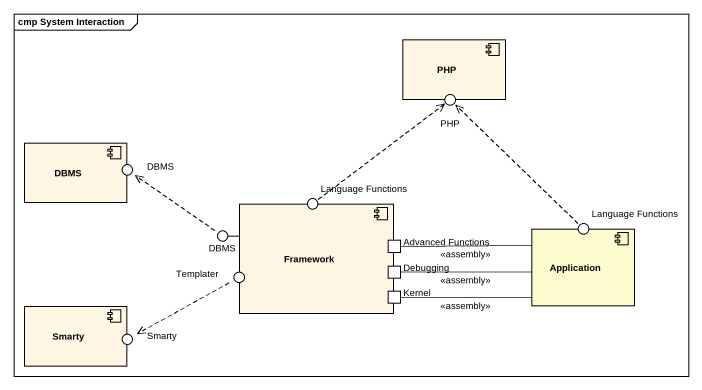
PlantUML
@startuml
mainframe cmp System Interaction
component PHP
() "PHP" as PHP_2
component DBMS
() "DBMS" as DBMS_2
component Framework {
  port "Advanced Functions" as Advanced_Functions <<Port>>
  port Debugging <<Port>>
  port Kernel <<Port>>
}
() "Language Functions" as Language_Functions
() "DBMS" as DBMS_3
component Application #FCFCCF
() "Language Functions" as Language_Functions_2
() Templater
component Smarty
() "Smarty" as Smarty_2
PHP -- PHP_2
DBMS -right- DBMS_2
Framework -up- Language_Functions
Framework -left- DBMS_3
Application -up- Language_Functions_2
Framework -left- Templater
Smarty -right- Smarty_2
Language_Functions .up.> PHP_2
DBMS_3 .up.> DBMS_2
Application -left- Advanced_Functions : <<assembly>>
Application -left- Debugging : <<assembly>>
Application -left- Kernel : <<assembly>>
Language_Functions_2 .up.> PHP_2
Templater .left.> Smarty_2
@enduml
